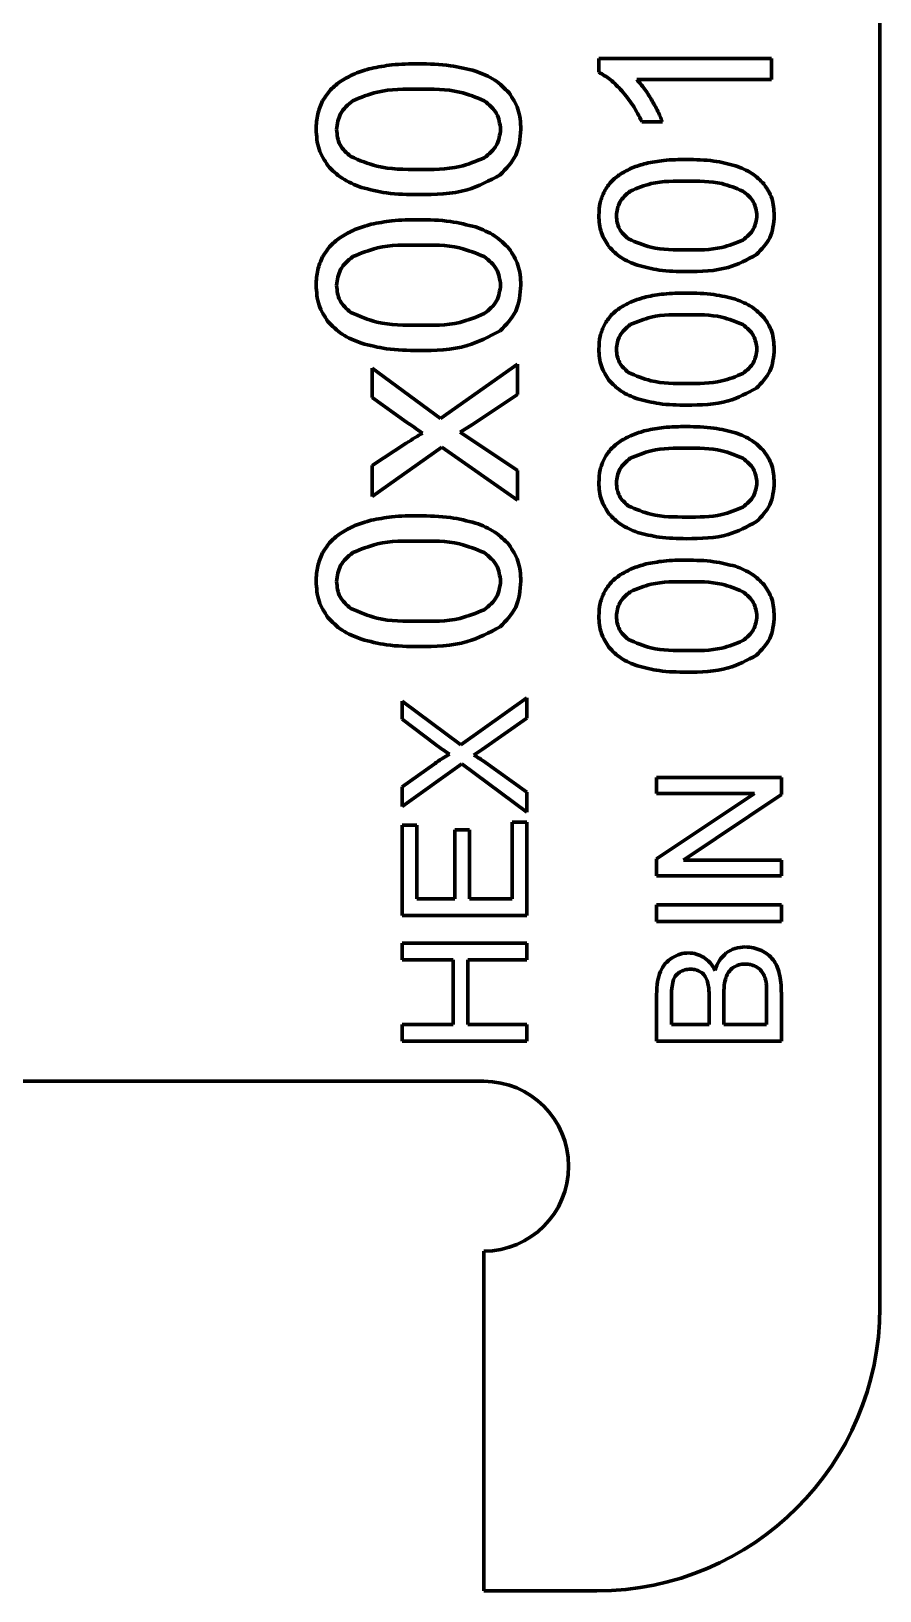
# Model space of a CAD drawing. Header units: millimetres. Extents: x 0 to 1189, y 0 to 841.
# Drawn here: x 387.85 to 402.85, y 118.9 to 146.45 of the extents above; entities that cross this region are included whole.
import ezdxf

# ---------------------------------------------------------------- set-up
doc = ezdxf.new("R2010")
doc.units = ezdxf.units.MM
doc.header["$LTSCALE"] = 0.75
doc.layers.add('Visible', color=7, linetype='Continuous', lineweight=70)

msp = doc.modelspace()

# ---------------------------------------------------------------- linework, layer by layer
at = {"layer": 'Visible', "extrusion": (-1e-16, -1, 0)}
for p, q in [((402.852, 123.899), (402.852, 673.232)), ((397.886, 145.725), (397.886, 145.965)), ((397.886, 145.965), (400.935, 145.965)), ((400.935, 145.965), (400.935, 145.593)), ((400.935, 145.593), (398.559, 145.593)), ((399.009, 144.847), (398.648, 144.847)), ((395.089, 139.61), (396.447, 140.565)), ((396.447, 140.565), (396.447, 140.031)), ((393.88, 139.978), (393.88, 140.498)), ((393.88, 140.498), (395.089, 139.61)), ((394.487, 139.545), (393.88, 139.978)), ((396.447, 140.031), (395.65, 139.504)), ((395.65, 139.504), (395.434, 139.364)), ((393.88, 138.776), (394.482, 139.17)), ((395.434, 139.364), (396.447, 138.689)), ((395.113, 139.1), (393.88, 138.232)), ((396.447, 138.162), (395.113, 139.1)), ((393.88, 138.232), (393.88, 138.776)), ((396.447, 138.689), (396.447, 138.162)), ((394.407, 134.298), (394.407, 134.615)), ((394.407, 134.615), (395.447, 133.841)), ((395.447, 133.841), (396.612, 134.675)), ((396.612, 134.675), (396.612, 134.314)), ((394.992, 133.854), (394.407, 134.298)), ((396.612, 134.314), (395.826, 133.759)), ((395.463, 133.507), (394.407, 132.755)), ((394.407, 133.102), (394.973, 133.502)), ((396.612, 132.654), (395.463, 133.507)), ((395.844, 133.558), (396.612, 133.004)), ((394.407, 132.755), (394.407, 133.102)), ((398.907, 132.985), (398.907, 133.265)), ((398.907, 133.265), (401.112, 133.265)), ((401.112, 133.265), (401.112, 132.965)), ((396.612, 133.004), (396.612, 132.654)), ((398.907, 131.827), (400.638, 132.985)), ((400.638, 132.985), (398.907, 132.985)), ((401.112, 132.965), (399.38, 131.807)), ((394.407, 130.83), (394.407, 132.424)), ((394.407, 132.424), (394.668, 132.424)), ((394.668, 132.424), (394.668, 131.121)), ((395.343, 131.121), (395.343, 132.341)), ((395.343, 132.341), (395.602, 132.341)), ((395.602, 132.341), (395.602, 131.121)), ((396.352, 132.475), (396.612, 132.475)), ((396.352, 131.121), (396.352, 132.475)), ((396.612, 132.475), (396.612, 130.83)), ((398.907, 131.528), (398.907, 131.827)), ((399.38, 131.807), (401.112, 131.807)), ((401.112, 131.807), (401.112, 131.528)), ((401.112, 131.528), (398.907, 131.528)), ((394.668, 131.121), (395.343, 131.121)), ((395.602, 131.121), (396.352, 131.121)), ((398.907, 131.016), (401.112, 131.016)), ((398.907, 130.724), (398.907, 131.016)), ((401.112, 131.016), (401.112, 130.724)), ((396.612, 130.83), (394.407, 130.83)), ((401.112, 130.724), (398.907, 130.724)), ((394.407, 130.046), (394.407, 130.338)), ((394.407, 130.338), (396.612, 130.338)), ((396.612, 130.338), (396.612, 130.046)), ((395.313, 130.046), (394.407, 130.046)), ((395.313, 128.9), (395.313, 130.046)), ((396.612, 130.046), (395.573, 130.046)), ((395.573, 130.046), (395.573, 128.9)), ((398.907, 128.608), (398.907, 129.435)), ((399.168, 129.341), (399.168, 128.9)), ((399.834, 128.9), (399.834, 129.377)), ((400.094, 129.41), (400.094, 128.9)), ((400.852, 128.9), (400.852, 129.449)), ((401.112, 129.449), (401.112, 128.608)), ((394.407, 128.608), (394.407, 128.9)), ((394.407, 128.9), (395.313, 128.9)), ((395.573, 128.9), (396.612, 128.9)), ((396.612, 128.9), (396.612, 128.608)), ((399.168, 128.9), (399.834, 128.9)), ((400.094, 128.9), (400.852, 128.9)), ((396.612, 128.608), (394.407, 128.608)), ((401.112, 128.608), (398.907, 128.608)), ((379.852, 127.899), (395.852, 127.899)), ((395.852, 118.899), (395.852, 124.899)), ((395.852, 118.899), (397.852, 118.899))]:
    msp.add_line(p, q, dxfattribs=at)
at = {"layer": 'Visible', "extrusion": (0, 0, -1)}
for centre, radius, start in [((-395.852, 126.399), 1.5, 90), ((-397.852, 123.899), 5, 180)]:
    msp.add_arc(centre, radius, start, 270, dxfattribs=at)
at = {"layer": 'Visible'}
for points, knots in [([(393.335, 145.572), (393.413, 145.617), (393.58, 145.712), (393.764, 145.764), (393.862, 145.792)], [0, 0, 0, 0, 0.02705952, 0.05729504, 0.05729504, 0.05729504, 0.05729504]), ([(393.862, 145.792), (393.983, 145.815), (394.26, 145.868), (394.541, 145.87), (394.7, 145.872)], [0, 0, 0, 0, 0.03696178, 0.08429648, 0.08429648, 0.08429648, 0.08429648]), ([(394.7, 145.872), (394.888, 145.869), (395.229, 145.864), (395.559, 145.781), (395.706, 145.744)], [0, 0, 0, 0, 0.0564493, 0.10181, 0.10181, 0.10181, 0.10181]), ([(395.706, 145.744), (395.825, 145.698), (396.049, 145.612), (396.219, 145.441), (396.299, 145.36)], [0, 0, 0, 0, 0.03753988, 0.07125831, 0.07125831, 0.07125831, 0.07125831]), ([(393.004, 145.217), (393.047, 145.285), (393.134, 145.425), (393.267, 145.523), (393.335, 145.572)], [0, 0, 0, 0, 0.02413357, 0.04898118, 0.04898118, 0.04898118, 0.04898118]), ([(398.292, 145.394), (398.226, 145.464), (398.106, 145.593), (397.955, 145.684), (397.886, 145.725)], [0, 0, 0, 0, 0.02870712, 0.052632, 0.052632, 0.052632, 0.052632]), ([(398.559, 145.593), (398.603, 145.542), (398.699, 145.432), (398.775, 145.307), (398.816, 145.24)], [0, 0, 0, 0, 0.02017349, 0.04373331, 0.04373331, 0.04373331, 0.04373331]), ([(392.889, 144.716), (392.893, 144.807), (392.9, 144.981), (392.97, 145.14), (393.004, 145.217)], [0, 0, 0, 0, 0.02692746, 0.05173875, 0.05173875, 0.05173875, 0.05173875]), ([(393.537, 145.22), (393.453, 145.15), (393.292, 145.016), (393.263, 144.81), (393.249, 144.711)], [0, 0, 0, 0, 0.03148978, 0.06035276, 0.06035276, 0.06035276, 0.06035276]), ([(394.7, 145.424), (394.453, 145.427), (394.05, 145.431), (393.68, 145.279), (393.537, 145.22)], [0, 0, 0, 0, 0.0730065, 0.1190831, 0.1190831, 0.1190831, 0.1190831]), ([(395.86, 145.22), (395.716, 145.279), (395.347, 145.431), (394.945, 145.427), (394.7, 145.424)], [0, 0, 0, 0, 0.0461337, 0.1188387, 0.1188387, 0.1188387, 0.1188387]), ([(396.15, 144.716), (396.136, 144.814), (396.106, 145.019), (395.944, 145.151), (395.86, 145.22)], [0, 0, 0, 0, 0.02852723, 0.06005392, 0.06005392, 0.06005392, 0.06005392]), ([(396.299, 145.36), (396.36, 145.267), (396.487, 145.072), (396.501, 144.838), (396.508, 144.716)], [0, 0, 0, 0, 0.03284543, 0.06879529, 0.06879529, 0.06879529, 0.06879529]), ([(398.648, 144.847), (398.597, 144.947), (398.498, 145.142), (398.36, 145.311), (398.292, 145.394)], [0, 0, 0, 0, 0.03351361, 0.0654302, 0.0654302, 0.0654302, 0.0654302]), ([(398.816, 145.24), (398.855, 145.171), (398.928, 145.044), (398.983, 144.909), (399.009, 144.847)], [0, 0, 0, 0, 0.02358506, 0.04376031, 0.04376031, 0.04376031, 0.04376031]), ([(393.097, 144.074), (393.036, 144.167), (392.909, 144.362), (392.896, 144.595), (392.889, 144.716)], [0, 0, 0, 0, 0.03274909, 0.06851516, 0.06851516, 0.06851516, 0.06851516]), ([(393.249, 144.711), (393.26, 144.616), (393.282, 144.424), (393.429, 144.297), (393.503, 144.233)], [0, 0, 0, 0, 0.02769224, 0.05597181, 0.05597181, 0.05597181, 0.05597181]), ([(395.861, 144.212), (395.945, 144.281), (396.106, 144.414), (396.136, 144.619), (396.15, 144.716)], [0, 0, 0, 0, 0.03146419, 0.05998375, 0.05998375, 0.05998375, 0.05998375]), ([(396.508, 144.716), (396.494, 144.556), (396.467, 144.243), (396.248, 144.02), (396.14, 143.911)], [0, 0, 0, 0, 0.04666463, 0.09101806, 0.09101806, 0.09101806, 0.09101806]), ([(393.503, 144.233), (393.655, 144.168), (394.035, 144.005), (394.45, 144.007), (394.7, 144.008)], [0, 0, 0, 0, 0.0491003, 0.1228677, 0.1228677, 0.1228677, 0.1228677]), ([(394.7, 144.008), (394.946, 144.005), (395.348, 144.001), (395.718, 144.153), (395.861, 144.212)], [0, 0, 0, 0, 0.0728558, 0.1189609, 0.1189609, 0.1189609, 0.1189609]), ([(398.268, 143.925), (398.336, 143.964), (398.478, 144.045), (398.636, 144.09), (398.72, 144.114)], [0, 0, 0, 0, 0.02318197, 0.04908477, 0.04908477, 0.04908477, 0.04908477]), ([(398.72, 144.114), (398.824, 144.134), (399.06, 144.179), (399.302, 144.181), (399.437, 144.182)], [0, 0, 0, 0, 0.03166517, 0.07221685, 0.07221685, 0.07221685, 0.07221685]), ([(399.437, 144.182), (399.599, 144.18), (399.891, 144.176), (400.174, 144.104), (400.3, 144.072)], [0, 0, 0, 0, 0.04836014, 0.08722077, 0.08722077, 0.08722077, 0.08722077]), ([(393.688, 143.69), (393.57, 143.736), (393.345, 143.823), (393.176, 143.993), (393.097, 144.074)], [0, 0, 0, 0, 0.03755127, 0.07122184, 0.07122184, 0.07122184, 0.07122184]), ([(396.14, 143.911), (395.95, 143.809), (395.503, 143.57), (394.993, 143.564), (394.7, 143.561)], [0, 0, 0, 0, 0.063809, 0.1501974, 0.1501974, 0.1501974, 0.1501974]), ([(397.984, 143.621), (398.021, 143.68), (398.096, 143.8), (398.21, 143.883), (398.268, 143.925)], [0, 0, 0, 0, 0.02067518, 0.04196215, 0.04196215, 0.04196215, 0.04196215]), ([(400.3, 144.072), (400.401, 144.033), (400.594, 143.96), (400.739, 143.813), (400.807, 143.744)], [0, 0, 0, 0, 0.03216044, 0.06104701, 0.06104701, 0.06104701, 0.06104701]), ([(394.7, 143.561), (394.509, 143.563), (394.167, 143.568), (393.835, 143.652), (393.688, 143.69)], [0, 0, 0, 0, 0.0568131, 0.1023112, 0.1023112, 0.1023112, 0.1023112]), ([(397.886, 143.192), (397.889, 143.27), (397.896, 143.419), (397.956, 143.555), (397.984, 143.621)], [0, 0, 0, 0, 0.02306872, 0.04432459, 0.04432459, 0.04432459, 0.04432459]), ([(398.441, 143.624), (398.369, 143.564), (398.232, 143.449), (398.207, 143.273), (398.195, 143.188)], [0, 0, 0, 0, 0.02697729, 0.05170426, 0.05170426, 0.05170426, 0.05170426]), ([(399.437, 143.799), (399.226, 143.801), (398.881, 143.805), (398.564, 143.675), (398.441, 143.624)], [0, 0, 0, 0, 0.0625447, 0.1020186, 0.1020186, 0.1020186, 0.1020186]), ([(400.431, 143.624), (400.309, 143.675), (399.992, 143.804), (399.648, 143.801), (399.437, 143.799)], [0, 0, 0, 0, 0.0395227, 0.1018092, 0.1018092, 0.1018092, 0.1018092]), ([(400.68, 143.192), (400.668, 143.276), (400.642, 143.452), (400.504, 143.565), (400.431, 143.624)], [0, 0, 0, 0, 0.02443928, 0.05144821, 0.05144821, 0.05144821, 0.05144821]), ([(400.807, 143.744), (400.86, 143.664), (400.969, 143.497), (400.98, 143.297), (400.986, 143.192)], [0, 0, 0, 0, 0.02813869, 0.05893699, 0.05893699, 0.05893699, 0.05893699]), ([(393.335, 142.818), (393.413, 142.863), (393.58, 142.958), (393.764, 143.011), (393.862, 143.038)], [0, 0, 0, 0, 0.02705955, 0.05729505, 0.05729505, 0.05729505, 0.05729505]), ([(393.862, 143.038), (393.983, 143.062), (394.26, 143.114), (394.541, 143.117), (394.7, 143.118)], [0, 0, 0, 0, 0.03696178, 0.08429648, 0.08429648, 0.08429648, 0.08429648]), ([(394.7, 143.118), (394.888, 143.116), (395.229, 143.111), (395.559, 143.027), (395.706, 142.99)], [0, 0, 0, 0, 0.0564493, 0.10181, 0.10181, 0.10181, 0.10181]), ([(395.706, 142.99), (395.825, 142.945), (396.049, 142.858), (396.219, 142.688), (396.299, 142.607)], [0, 0, 0, 0, 0.03753988, 0.07125827, 0.07125827, 0.07125827, 0.07125827]), ([(398.064, 142.642), (398.012, 142.722), (397.904, 142.889), (397.892, 143.088), (397.886, 143.192)], [0, 0, 0, 0, 0.02805615, 0.058697, 0.058697, 0.058697, 0.058697]), ([(398.195, 143.188), (398.204, 143.107), (398.223, 142.942), (398.349, 142.833), (398.412, 142.778)], [0, 0, 0, 0, 0.02372396, 0.04795108, 0.04795108, 0.04795108, 0.04795108]), ([(400.432, 142.76), (400.505, 142.82), (400.642, 142.933), (400.668, 143.109), (400.68, 143.192)], [0, 0, 0, 0, 0.02695544, 0.05138815, 0.05138815, 0.05138815, 0.05138815]), ([(400.986, 143.192), (400.975, 143.055), (400.952, 142.787), (400.763, 142.596), (400.672, 142.503)], [0, 0, 0, 0, 0.03997762, 0.07797524, 0.07797524, 0.07797524, 0.07797524]), ([(393.004, 142.463), (393.047, 142.532), (393.134, 142.672), (393.267, 142.769), (393.335, 142.818)], [0, 0, 0, 0, 0.02413348, 0.04898112, 0.04898112, 0.04898112, 0.04898112]), ([(398.412, 142.778), (398.542, 142.722), (398.868, 142.583), (399.224, 142.585), (399.437, 142.585)], [0, 0, 0, 0, 0.0420643, 0.1052609, 0.1052609, 0.1052609, 0.1052609]), ([(399.437, 142.585), (399.648, 142.583), (399.993, 142.58), (400.31, 142.71), (400.432, 142.76)], [0, 0, 0, 0, 0.0624156, 0.1019139, 0.1019139, 0.1019139, 0.1019139]), ([(392.889, 141.963), (392.893, 142.053), (392.9, 142.227), (392.97, 142.387), (393.004, 142.463)], [0, 0, 0, 0, 0.02692746, 0.05173875, 0.05173875, 0.05173875, 0.05173875]), ([(393.537, 142.467), (393.453, 142.397), (393.292, 142.263), (393.263, 142.056), (393.249, 141.958)], [0, 0, 0, 0, 0.03148982, 0.06035275, 0.06035275, 0.06035275, 0.06035275]), ([(394.7, 142.671), (394.453, 142.673), (394.05, 142.678), (393.68, 142.525), (393.537, 142.467)], [0, 0, 0, 0, 0.0730065, 0.1190832, 0.1190832, 0.1190832, 0.1190832]), ([(395.86, 142.467), (395.716, 142.525), (395.347, 142.677), (394.945, 142.673), (394.7, 142.671)], [0, 0, 0, 0, 0.0461337, 0.1188387, 0.1188387, 0.1188387, 0.1188387]), ([(396.15, 141.963), (396.136, 142.06), (396.106, 142.265), (395.944, 142.397), (395.86, 142.467)], [0, 0, 0, 0, 0.02852723, 0.06005392, 0.06005392, 0.06005392, 0.06005392]), ([(396.299, 142.607), (396.36, 142.514), (396.487, 142.318), (396.501, 142.085), (396.508, 141.963)], [0, 0, 0, 0, 0.03284543, 0.06879529, 0.06879529, 0.06879529, 0.06879529]), ([(398.571, 142.313), (398.469, 142.352), (398.277, 142.427), (398.132, 142.573), (398.064, 142.642)], [0, 0, 0, 0, 0.0321702, 0.06101583, 0.06101583, 0.06101583, 0.06101583]), ([(400.672, 142.503), (400.509, 142.415), (400.126, 142.21), (399.689, 142.205), (399.437, 142.202)], [0, 0, 0, 0, 0.0546653, 0.1286742, 0.1286742, 0.1286742, 0.1286742]), ([(399.437, 142.202), (399.274, 142.204), (398.981, 142.208), (398.697, 142.281), (398.571, 142.313)], [0, 0, 0, 0, 0.04867179, 0.08765008, 0.08765008, 0.08765008, 0.08765008]), ([(393.097, 141.321), (393.036, 141.414), (392.909, 141.609), (392.896, 141.841), (392.889, 141.963)], [0, 0, 0, 0, 0.03274909, 0.06851516, 0.06851516, 0.06851516, 0.06851516]), ([(393.249, 141.958), (393.26, 141.863), (393.282, 141.67), (393.429, 141.543), (393.503, 141.479)], [0, 0, 0, 0, 0.02769224, 0.05597181, 0.05597181, 0.05597181, 0.05597181]), ([(395.861, 141.459), (395.945, 141.528), (396.106, 141.66), (396.136, 141.865), (396.15, 141.963)], [0, 0, 0, 0, 0.03146419, 0.05998375, 0.05998375, 0.05998375, 0.05998375]), ([(396.508, 141.963), (396.494, 141.802), (396.467, 141.489), (396.248, 141.266), (396.14, 141.158)], [0, 0, 0, 0, 0.04666469, 0.09101807, 0.09101807, 0.09101807, 0.09101807]), ([(398.268, 141.566), (398.336, 141.605), (398.478, 141.686), (398.636, 141.731), (398.72, 141.755)], [0, 0, 0, 0, 0.02318194, 0.04908474, 0.04908474, 0.04908474, 0.04908474]), ([(398.72, 141.755), (398.824, 141.775), (399.06, 141.82), (399.302, 141.822), (399.437, 141.823)], [0, 0, 0, 0, 0.03166517, 0.07221685, 0.07221685, 0.07221685, 0.07221685]), ([(399.437, 141.823), (399.599, 141.821), (399.891, 141.817), (400.174, 141.745), (400.3, 141.713)], [0, 0, 0, 0, 0.04836014, 0.08722077, 0.08722077, 0.08722077, 0.08722077]), ([(400.3, 141.713), (400.401, 141.675), (400.594, 141.601), (400.739, 141.454), (400.807, 141.385)], [0, 0, 0, 0, 0.03216046, 0.06104703, 0.06104703, 0.06104703, 0.06104703]), ([(393.503, 141.479), (393.655, 141.414), (394.035, 141.252), (394.45, 141.253), (394.7, 141.254)], [0, 0, 0, 0, 0.0491003, 0.1228677, 0.1228677, 0.1228677, 0.1228677]), ([(394.7, 141.254), (394.946, 141.252), (395.348, 141.248), (395.718, 141.4), (395.861, 141.459)], [0, 0, 0, 0, 0.0728558, 0.1189609, 0.1189609, 0.1189609, 0.1189609]), ([(397.984, 141.262), (398.021, 141.321), (398.096, 141.441), (398.21, 141.524), (398.268, 141.566)], [0, 0, 0, 0, 0.02067523, 0.0419622, 0.0419622, 0.0419622, 0.0419622]), ([(399.437, 141.44), (399.226, 141.442), (398.881, 141.446), (398.564, 141.316), (398.441, 141.265)], [0, 0, 0, 0, 0.0625447, 0.1020186, 0.1020186, 0.1020186, 0.1020186]), ([(400.431, 141.265), (400.309, 141.316), (399.992, 141.445), (399.648, 141.442), (399.437, 141.44)], [0, 0, 0, 0, 0.0395227, 0.1018092, 0.1018092, 0.1018092, 0.1018092]), ([(400.807, 141.385), (400.86, 141.305), (400.969, 141.138), (400.98, 140.938), (400.986, 140.833)], [0, 0, 0, 0, 0.02813869, 0.05893693, 0.05893693, 0.05893693, 0.05893693]), ([(393.688, 140.936), (393.57, 140.982), (393.345, 141.069), (393.176, 141.24), (393.097, 141.321)], [0, 0, 0, 0, 0.03755124, 0.07122186, 0.07122186, 0.07122186, 0.07122186]), ([(396.14, 141.158), (395.95, 141.056), (395.503, 140.817), (394.993, 140.81), (394.7, 140.807)], [0, 0, 0, 0, 0.063809, 0.1501974, 0.1501974, 0.1501974, 0.1501974]), ([(397.886, 140.833), (397.889, 140.911), (397.896, 141.06), (397.956, 141.197), (397.984, 141.262)], [0, 0, 0, 0, 0.02306877, 0.04432459, 0.04432459, 0.04432459, 0.04432459]), ([(398.441, 141.265), (398.369, 141.205), (398.232, 141.09), (398.207, 140.914), (398.195, 140.829)], [0, 0, 0, 0, 0.02697738, 0.05170428, 0.05170428, 0.05170428, 0.05170428]), ([(400.68, 140.833), (400.668, 140.917), (400.642, 141.093), (400.504, 141.206), (400.431, 141.265)], [0, 0, 0, 0, 0.02443928, 0.05144826, 0.05144826, 0.05144826, 0.05144826]), ([(394.7, 140.807), (394.509, 140.81), (394.167, 140.814), (393.835, 140.899), (393.688, 140.936)], [0, 0, 0, 0, 0.0568131, 0.1023112, 0.1023112, 0.1023112, 0.1023112]), ([(398.064, 140.283), (398.012, 140.363), (397.904, 140.53), (397.892, 140.729), (397.886, 140.833)], [0, 0, 0, 0, 0.02805615, 0.058697, 0.058697, 0.058697, 0.058697]), ([(398.195, 140.829), (398.204, 140.748), (398.223, 140.583), (398.349, 140.474), (398.412, 140.419)], [0, 0, 0, 0, 0.02372396, 0.04795108, 0.04795108, 0.04795108, 0.04795108]), ([(400.432, 140.401), (400.505, 140.461), (400.642, 140.574), (400.668, 140.75), (400.68, 140.833)], [0, 0, 0, 0, 0.02695544, 0.05138815, 0.05138815, 0.05138815, 0.05138815]), ([(400.986, 140.833), (400.975, 140.696), (400.952, 140.428), (400.763, 140.237), (400.672, 140.144)], [0, 0, 0, 0, 0.03997768, 0.07797525, 0.07797525, 0.07797525, 0.07797525]), ([(398.571, 139.954), (398.469, 139.993), (398.277, 140.068), (398.132, 140.214), (398.064, 140.283)], [0, 0, 0, 0, 0.0321702, 0.06101583, 0.06101583, 0.06101583, 0.06101583]), ([(398.412, 140.419), (398.542, 140.363), (398.868, 140.224), (399.224, 140.226), (399.437, 140.226)], [0, 0, 0, 0, 0.0420643, 0.1052609, 0.1052609, 0.1052609, 0.1052609]), ([(399.437, 140.226), (399.648, 140.224), (399.993, 140.221), (400.31, 140.351), (400.432, 140.401)], [0, 0, 0, 0, 0.0624156, 0.1019139, 0.1019139, 0.1019139, 0.1019139]), ([(399.437, 139.843), (399.274, 139.845), (398.981, 139.849), (398.697, 139.922), (398.571, 139.954)], [0, 0, 0, 0, 0.04867179, 0.08765009, 0.08765009, 0.08765009, 0.08765009]), ([(400.672, 140.144), (400.509, 140.057), (400.126, 139.851), (399.689, 139.846), (399.437, 139.843)], [0, 0, 0, 0, 0.0546653, 0.1286742, 0.1286742, 0.1286742, 0.1286742]), ([(394.77, 139.349), (394.719, 139.383), (394.624, 139.447), (394.531, 139.514), (394.487, 139.545)], [0, 0, 0, 0, 0.01818785, 0.03440349, 0.03440349, 0.03440349, 0.03440349]), ([(398.72, 139.396), (398.824, 139.416), (399.06, 139.461), (399.302, 139.463), (399.437, 139.464)], [0, 0, 0, 0, 0.03166517, 0.07221685, 0.07221685, 0.07221685, 0.07221685]), ([(399.437, 139.464), (399.599, 139.462), (399.891, 139.458), (400.174, 139.386), (400.3, 139.355)], [0, 0, 0, 0, 0.04836014, 0.08722076, 0.08722076, 0.08722076, 0.08722076]), ([(394.482, 139.17), (394.534, 139.204), (394.629, 139.265), (394.726, 139.323), (394.77, 139.349)], [0, 0, 0, 0, 0.01869445, 0.03387931, 0.03387931, 0.03387931, 0.03387931]), ([(397.984, 138.903), (398.021, 138.962), (398.096, 139.082), (398.21, 139.165), (398.268, 139.207)], [0, 0, 0, 0, 0.02067518, 0.04196217, 0.04196217, 0.04196217, 0.04196217]), ([(398.268, 139.207), (398.336, 139.246), (398.478, 139.327), (398.636, 139.372), (398.72, 139.396)], [0, 0, 0, 0, 0.02318198, 0.04908476, 0.04908476, 0.04908476, 0.04908476]), ([(400.3, 139.355), (400.401, 139.316), (400.594, 139.242), (400.739, 139.095), (400.807, 139.026)], [0, 0, 0, 0, 0.03216044, 0.06104703, 0.06104703, 0.06104703, 0.06104703]), ([(397.886, 138.474), (397.889, 138.552), (397.896, 138.701), (397.956, 138.838), (397.984, 138.903)], [0, 0, 0, 0, 0.02306877, 0.04432462, 0.04432462, 0.04432462, 0.04432462]), ([(398.441, 138.906), (398.369, 138.846), (398.232, 138.732), (398.207, 138.555), (398.195, 138.47)], [0, 0, 0, 0, 0.02697733, 0.05170427, 0.05170427, 0.05170427, 0.05170427]), ([(399.437, 139.081), (399.226, 139.083), (398.881, 139.087), (398.564, 138.957), (398.441, 138.906)], [0, 0, 0, 0, 0.0625447, 0.1020186, 0.1020186, 0.1020186, 0.1020186]), ([(400.431, 138.906), (400.309, 138.957), (399.992, 139.087), (399.648, 139.083), (399.437, 139.081)], [0, 0, 0, 0, 0.0395227, 0.1018092, 0.1018092, 0.1018092, 0.1018092]), ([(400.68, 138.474), (400.668, 138.558), (400.642, 138.734), (400.504, 138.847), (400.431, 138.906)], [0, 0, 0, 0, 0.02443928, 0.05144826, 0.05144826, 0.05144826, 0.05144826]), ([(400.807, 139.026), (400.86, 138.946), (400.969, 138.779), (400.98, 138.579), (400.986, 138.474)], [0, 0, 0, 0, 0.02813869, 0.05893699, 0.05893699, 0.05893699, 0.05893699]), ([(398.064, 137.924), (398.012, 138.004), (397.904, 138.171), (397.892, 138.37), (397.886, 138.474)], [0, 0, 0, 0, 0.02805617, 0.058697, 0.058697, 0.058697, 0.058697]), ([(398.195, 138.47), (398.204, 138.389), (398.223, 138.224), (398.349, 138.115), (398.412, 138.06)], [0, 0, 0, 0, 0.02372396, 0.04795108, 0.04795108, 0.04795108, 0.04795108]), ([(400.432, 138.042), (400.505, 138.102), (400.642, 138.215), (400.668, 138.391), (400.68, 138.474)], [0, 0, 0, 0, 0.02695542, 0.05138813, 0.05138813, 0.05138813, 0.05138813]), ([(400.986, 138.474), (400.975, 138.337), (400.952, 138.069), (400.763, 137.878), (400.672, 137.785)], [0, 0, 0, 0, 0.03997765, 0.07797524, 0.07797524, 0.07797524, 0.07797524]), ([(398.412, 138.06), (398.542, 138.004), (398.868, 137.865), (399.224, 137.867), (399.437, 137.867)], [0, 0, 0, 0, 0.0420643, 0.1052609, 0.1052609, 0.1052609, 0.1052609]), ([(399.437, 137.867), (399.648, 137.865), (399.993, 137.862), (400.31, 137.992), (400.432, 138.042)], [0, 0, 0, 0, 0.0624156, 0.1019139, 0.1019139, 0.1019139, 0.1019139]), ([(393.335, 137.589), (393.413, 137.634), (393.58, 137.729), (393.764, 137.782), (393.862, 137.809)], [0, 0, 0, 0, 0.02705958, 0.05729507, 0.05729507, 0.05729507, 0.05729507]), ([(393.862, 137.809), (393.983, 137.832), (394.26, 137.885), (394.541, 137.888), (394.7, 137.889)], [0, 0, 0, 0, 0.03696178, 0.08429648, 0.08429648, 0.08429648, 0.08429648]), ([(394.7, 137.889), (394.888, 137.886), (395.229, 137.882), (395.559, 137.798), (395.706, 137.761)], [0, 0, 0, 0, 0.0564493, 0.10181, 0.10181, 0.10181, 0.10181]), ([(395.706, 137.761), (395.825, 137.715), (396.049, 137.629), (396.219, 137.458), (396.299, 137.378)], [0, 0, 0, 0, 0.03753988, 0.07125828, 0.07125828, 0.07125828, 0.07125828]), ([(398.571, 137.595), (398.469, 137.634), (398.277, 137.709), (398.132, 137.855), (398.064, 137.924)], [0, 0, 0, 0, 0.0321702, 0.06101581, 0.06101581, 0.06101581, 0.06101581]), ([(400.672, 137.785), (400.509, 137.698), (400.126, 137.493), (399.689, 137.487), (399.437, 137.484)], [0, 0, 0, 0, 0.0546652, 0.1286742, 0.1286742, 0.1286742, 0.1286742]), ([(393.004, 137.234), (393.047, 137.303), (393.134, 137.443), (393.267, 137.54), (393.335, 137.589)], [0, 0, 0, 0, 0.02413349, 0.04898112, 0.04898112, 0.04898112, 0.04898112]), ([(399.437, 137.484), (399.274, 137.487), (398.981, 137.49), (398.697, 137.563), (398.571, 137.595)], [0, 0, 0, 0, 0.04867179, 0.08765009, 0.08765009, 0.08765009, 0.08765009]), ([(392.889, 136.733), (392.893, 136.824), (392.9, 136.998), (392.97, 137.157), (393.004, 137.234)], [0, 0, 0, 0, 0.02692746, 0.05173875, 0.05173875, 0.05173875, 0.05173875]), ([(393.537, 137.238), (393.453, 137.168), (393.292, 137.034), (393.263, 136.827), (393.249, 136.729)], [0, 0, 0, 0, 0.03148979, 0.06035273, 0.06035273, 0.06035273, 0.06035273]), ([(394.7, 137.442), (394.453, 137.444), (394.05, 137.449), (393.68, 137.296), (393.537, 137.238)], [0, 0, 0, 0, 0.0730065, 0.1190832, 0.1190832, 0.1190832, 0.1190832]), ([(395.86, 137.238), (395.716, 137.296), (395.347, 137.448), (394.945, 137.444), (394.7, 137.442)], [0, 0, 0, 0, 0.0461337, 0.1188387, 0.1188387, 0.1188387, 0.1188387]), ([(396.15, 136.733), (396.136, 136.831), (396.106, 137.036), (395.944, 137.168), (395.86, 137.238)], [0, 0, 0, 0, 0.0285272, 0.0600539, 0.0600539, 0.0600539, 0.0600539]), ([(396.299, 137.378), (396.36, 137.284), (396.487, 137.089), (396.501, 136.855), (396.508, 136.733)], [0, 0, 0, 0, 0.03284543, 0.06879529, 0.06879529, 0.06879529, 0.06879529]), ([(398.268, 136.849), (398.336, 136.887), (398.478, 136.968), (398.636, 137.013), (398.72, 137.037)], [0, 0, 0, 0, 0.02318197, 0.04908476, 0.04908476, 0.04908476, 0.04908476]), ([(398.72, 137.037), (398.824, 137.057), (399.06, 137.102), (399.302, 137.104), (399.437, 137.105)], [0, 0, 0, 0, 0.03166517, 0.07221684, 0.07221684, 0.07221684, 0.07221684]), ([(399.437, 137.105), (399.599, 137.103), (399.891, 137.099), (400.174, 137.027), (400.3, 136.996)], [0, 0, 0, 0, 0.04836014, 0.08722077, 0.08722077, 0.08722077, 0.08722077]), ([(400.3, 136.996), (400.401, 136.957), (400.594, 136.883), (400.739, 136.736), (400.807, 136.667)], [0, 0, 0, 0, 0.03216044, 0.06104702, 0.06104702, 0.06104702, 0.06104702]), ([(393.097, 136.092), (393.036, 136.185), (392.909, 136.38), (392.896, 136.612), (392.889, 136.733)], [0, 0, 0, 0, 0.0327491, 0.06851517, 0.06851517, 0.06851517, 0.06851517]), ([(393.249, 136.729), (393.26, 136.633), (393.282, 136.441), (393.429, 136.314), (393.503, 136.25)], [0, 0, 0, 0, 0.02769224, 0.05597181, 0.05597181, 0.05597181, 0.05597181]), ([(395.861, 136.229), (395.945, 136.299), (396.106, 136.431), (396.136, 136.636), (396.15, 136.733)], [0, 0, 0, 0, 0.0314642, 0.05998375, 0.05998375, 0.05998375, 0.05998375]), ([(396.508, 136.733), (396.494, 136.573), (396.467, 136.26), (396.248, 136.037), (396.14, 135.928)], [0, 0, 0, 0, 0.04666467, 0.09101806, 0.09101806, 0.09101806, 0.09101806]), ([(397.984, 136.544), (398.021, 136.603), (398.096, 136.723), (398.21, 136.806), (398.268, 136.849)], [0, 0, 0, 0, 0.02067519, 0.04196216, 0.04196216, 0.04196216, 0.04196216]), ([(399.437, 136.722), (399.226, 136.724), (398.881, 136.728), (398.564, 136.598), (398.441, 136.547)], [0, 0, 0, 0, 0.0625447, 0.1020186, 0.1020186, 0.1020186, 0.1020186]), ([(400.431, 136.547), (400.309, 136.598), (399.992, 136.728), (399.648, 136.724), (399.437, 136.722)], [0, 0, 0, 0, 0.0395227, 0.1018092, 0.1018092, 0.1018092, 0.1018092]), ([(400.807, 136.667), (400.86, 136.587), (400.969, 136.42), (400.98, 136.22), (400.986, 136.115)], [0, 0, 0, 0, 0.0281387, 0.05893698, 0.05893698, 0.05893698, 0.05893698]), ([(397.886, 136.115), (397.889, 136.193), (397.896, 136.342), (397.956, 136.479), (397.984, 136.544)], [0, 0, 0, 0, 0.02306878, 0.04432463, 0.04432463, 0.04432463, 0.04432463]), ([(398.441, 136.547), (398.369, 136.487), (398.232, 136.373), (398.207, 136.196), (398.195, 136.111)], [0, 0, 0, 0, 0.02697734, 0.05170425, 0.05170425, 0.05170425, 0.05170425]), ([(400.68, 136.115), (400.668, 136.199), (400.642, 136.375), (400.504, 136.488), (400.431, 136.547)], [0, 0, 0, 0, 0.02443928, 0.05144825, 0.05144825, 0.05144825, 0.05144825]), ([(393.503, 136.25), (393.655, 136.185), (394.035, 136.022), (394.45, 136.024), (394.7, 136.025)], [0, 0, 0, 0, 0.0491004, 0.1228677, 0.1228677, 0.1228677, 0.1228677]), ([(394.7, 136.025), (394.946, 136.023), (395.348, 136.019), (395.718, 136.171), (395.861, 136.229)], [0, 0, 0, 0, 0.0728558, 0.1189609, 0.1189609, 0.1189609, 0.1189609]), ([(398.064, 135.565), (398.012, 135.645), (397.904, 135.812), (397.892, 136.011), (397.886, 136.115)], [0, 0, 0, 0, 0.02805618, 0.05869701, 0.05869701, 0.05869701, 0.05869701]), ([(398.195, 136.111), (398.204, 136.03), (398.223, 135.865), (398.349, 135.756), (398.412, 135.701)], [0, 0, 0, 0, 0.02372396, 0.0479511, 0.0479511, 0.0479511, 0.0479511]), ([(400.432, 135.684), (400.505, 135.743), (400.642, 135.856), (400.668, 136.032), (400.68, 136.115)], [0, 0, 0, 0, 0.02695542, 0.05138814, 0.05138814, 0.05138814, 0.05138814]), ([(400.986, 136.115), (400.975, 135.978), (400.952, 135.71), (400.763, 135.519), (400.672, 135.426)], [0, 0, 0, 0, 0.03997766, 0.07797524, 0.07797524, 0.07797524, 0.07797524]), ([(393.688, 135.707), (393.57, 135.753), (393.345, 135.84), (393.176, 136.011), (393.097, 136.092)], [0, 0, 0, 0, 0.03755126, 0.07122185, 0.07122185, 0.07122185, 0.07122185]), ([(396.14, 135.928), (395.95, 135.827), (395.503, 135.587), (394.993, 135.581), (394.7, 135.578)], [0, 0, 0, 0, 0.063809, 0.1501974, 0.1501974, 0.1501974, 0.1501974]), ([(394.7, 135.578), (394.509, 135.58), (394.167, 135.585), (393.835, 135.67), (393.688, 135.707)], [0, 0, 0, 0, 0.0568131, 0.1023112, 0.1023112, 0.1023112, 0.1023112]), ([(398.571, 135.236), (398.469, 135.275), (398.277, 135.35), (398.132, 135.496), (398.064, 135.565)], [0, 0, 0, 0, 0.0321702, 0.06101582, 0.06101582, 0.06101582, 0.06101582]), ([(398.412, 135.701), (398.542, 135.645), (398.868, 135.506), (399.224, 135.508), (399.437, 135.509)], [0, 0, 0, 0, 0.0420643, 0.1052609, 0.1052609, 0.1052609, 0.1052609]), ([(399.437, 135.509), (399.648, 135.506), (399.993, 135.503), (400.31, 135.633), (400.432, 135.684)], [0, 0, 0, 0, 0.0624156, 0.1019139, 0.1019139, 0.1019139, 0.1019139]), ([(400.672, 135.426), (400.509, 135.339), (400.126, 135.134), (399.689, 135.128), (399.437, 135.125)], [0, 0, 0, 0, 0.0546652, 0.1286742, 0.1286742, 0.1286742, 0.1286742]), ([(399.437, 135.125), (399.274, 135.128), (398.981, 135.132), (398.697, 135.204), (398.571, 135.236)], [0, 0, 0, 0, 0.04867179, 0.08765009, 0.08765009, 0.08765009, 0.08765009]), ([(394.973, 133.502), (395.024, 133.539), (395.112, 133.601), (395.205, 133.657), (395.244, 133.68)], [0, 0, 0, 0, 0.018877, 0.03238055, 0.03238055, 0.03238055, 0.03238055]), ([(395.244, 133.68), (395.202, 133.706), (395.116, 133.761), (395.035, 133.822), (394.992, 133.854)], [0, 0, 0, 0, 0.01469409, 0.03059231, 0.03059231, 0.03059231, 0.03059231]), ([(395.826, 133.759), (395.802, 133.744), (395.754, 133.711), (395.704, 133.679), (395.678, 133.663)], [0, 0, 0, 0, 0.00850956, 0.017605, 0.017605, 0.017605, 0.017605]), ([(395.678, 133.663), (395.712, 133.642), (395.768, 133.608), (395.822, 133.572), (395.844, 133.558)], [0, 0, 0, 0, 0.01195681, 0.01961133, 0.01961133, 0.01961133, 0.01961133]), ([(398.974, 129.841), (398.999, 129.889), (399.05, 129.985), (399.137, 130.048), (399.18, 130.08)], [0, 0, 0, 0, 0.01604599, 0.03194327, 0.03194327, 0.03194327, 0.03194327]), ([(399.18, 130.08), (399.227, 130.105), (399.318, 130.155), (399.421, 130.163), (399.471, 130.166)], [0, 0, 0, 0, 0.01563991, 0.03066705, 0.03066705, 0.03066705, 0.03066705]), ([(399.471, 130.166), (399.518, 130.163), (399.612, 130.156), (399.695, 130.112), (399.738, 130.09)], [0, 0, 0, 0, 0.01385732, 0.027979, 0.027979, 0.027979, 0.027979]), ([(399.738, 130.09), (399.778, 130.06), (399.862, 129.997), (399.913, 129.906), (399.939, 129.858)], [0, 0, 0, 0, 0.0148287, 0.031014, 0.031014, 0.031014, 0.031014]), ([(399.939, 129.858), (399.961, 129.92), (400.003, 130.039), (400.095, 130.125), (400.139, 130.166)], [0, 0, 0, 0, 0.01938829, 0.03717579, 0.03717579, 0.03717579, 0.03717579]), ([(400.139, 130.166), (400.189, 130.197), (400.291, 130.261), (400.412, 130.269), (400.473, 130.273)], [0, 0, 0, 0, 0.01739828, 0.03557104, 0.03557104, 0.03557104, 0.03557104]), ([(400.473, 130.273), (400.523, 130.271), (400.623, 130.265), (400.715, 130.227), (400.761, 130.208)], [0, 0, 0, 0, 0.01503523, 0.02973401, 0.02973401, 0.02973401, 0.02973401]), ([(400.761, 130.208), (400.802, 130.186), (400.88, 130.144), (400.939, 130.077), (400.966, 130.046)], [0, 0, 0, 0, 0.01387193, 0.02631499, 0.02631499, 0.02631499, 0.02631499]), ([(400.966, 130.046), (400.989, 130.011), (401.038, 129.936), (401.062, 129.85), (401.075, 129.805)], [0, 0, 0, 0, 0.01256226, 0.02661704, 0.02661704, 0.02661704, 0.02661704]), ([(398.907, 129.435), (398.909, 129.512), (398.911, 129.651), (398.955, 129.782), (398.974, 129.841)], [0, 0, 0, 0, 0.0228282, 0.04128969, 0.04128969, 0.04128969, 0.04128969]), ([(399.313, 129.827), (399.287, 129.807), (399.235, 129.767), (399.211, 129.707), (399.198, 129.676)], [0, 0, 0, 0, 0.00950238, 0.01920501, 0.01920501, 0.01920501, 0.01920501]), ([(399.506, 129.879), (399.471, 129.877), (399.403, 129.873), (399.342, 129.842), (399.313, 129.827)], [0, 0, 0, 0, 0.01040476, 0.02023738, 0.02023738, 0.02023738, 0.02023738]), ([(399.698, 129.823), (399.67, 129.839), (399.611, 129.874), (399.542, 129.877), (399.506, 129.879)], [0, 0, 0, 0, 0.00962708, 0.02032361, 0.02032361, 0.02032361, 0.02032361]), ([(399.808, 129.655), (399.796, 129.689), (399.773, 129.754), (399.722, 129.801), (399.698, 129.823)], [0, 0, 0, 0, 0.01070308, 0.02031921, 0.02031921, 0.02031921, 0.02031921]), ([(400.259, 129.908), (400.231, 129.884), (400.173, 129.837), (400.145, 129.768), (400.131, 129.733)], [0, 0, 0, 0, 0.01080868, 0.02199089, 0.02199089, 0.02199089, 0.02199089]), ([(400.473, 129.971), (400.434, 129.969), (400.357, 129.964), (400.291, 129.926), (400.259, 129.908)], [0, 0, 0, 0, 0.01163209, 0.02261415, 0.02261415, 0.02261415, 0.02261415]), ([(400.659, 129.927), (400.63, 129.94), (400.571, 129.966), (400.507, 129.969), (400.473, 129.971)], [0, 0, 0, 0, 0.00926359, 0.019231, 0.019231, 0.019231, 0.019231]), ([(400.781, 129.816), (400.765, 129.838), (400.732, 129.883), (400.684, 129.912), (400.659, 129.927)], [0, 0, 0, 0, 0.00804695, 0.01669954, 0.01669954, 0.01669954, 0.01669954]), ([(400.842, 129.648), (400.835, 129.679), (400.823, 129.738), (400.795, 129.791), (400.781, 129.816)], [0, 0, 0, 0, 0.00955751, 0.0179668, 0.0179668, 0.0179668, 0.0179668]), ([(401.075, 129.805), (401.086, 129.751), (401.11, 129.634), (401.111, 129.514), (401.112, 129.449)], [0, 0, 0, 0, 0.01638395, 0.03582618, 0.03582618, 0.03582618, 0.03582618]), ([(399.198, 129.676), (399.189, 129.632), (399.167, 129.521), (399.167, 129.409), (399.168, 129.341)], [0, 0, 0, 0, 0.01347272, 0.03375377, 0.03375377, 0.03375377, 0.03375377]), ([(399.834, 129.377), (399.834, 129.433), (399.834, 129.526), (399.816, 129.618), (399.808, 129.655)], [0, 0, 0, 0, 0.01666905, 0.0279997, 0.0279997, 0.0279997, 0.0279997]), ([(400.131, 129.733), (400.12, 129.687), (400.095, 129.581), (400.094, 129.472), (400.094, 129.41)], [0, 0, 0, 0, 0.0139442, 0.0325602, 0.0325602, 0.0325602, 0.0325602]), ([(400.852, 129.449), (400.852, 129.489), (400.852, 129.556), (400.845, 129.622), (400.842, 129.648)], [0, 0, 0, 0, 0.01203487, 0.01989543, 0.01989543, 0.01989543, 0.01989543])]:
    msp.add_open_spline(points, degree=3, knots=knots, dxfattribs=at)

doc.saveas('drawing.dxf')
